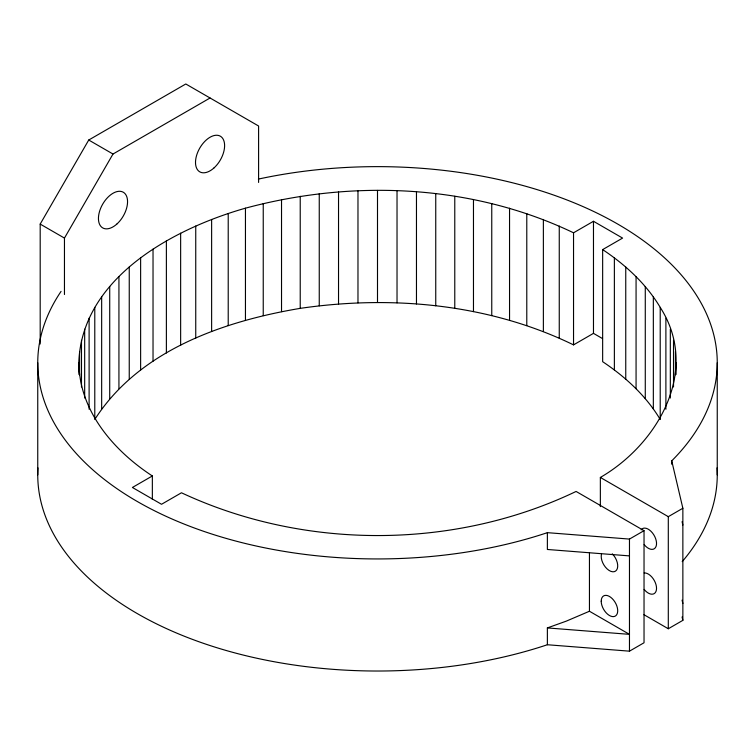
<?xml version="1.0" encoding="UTF-8"?>
<svg xmlns="http://www.w3.org/2000/svg" width="755" height="755" viewBox="0 0 755 755"><rect width="100%" height="100%" fill="white"/><g stroke="black" fill="none" stroke-linecap="round" stroke-linejoin="round"><path stroke-width="1.13" d="M78.935 374.461C73.452 282.596 169.394 229.822 245.45 208.182C353.019 179.171 472.3 184.258 573.536 232.795L593.477 221.281L622.592 238.089L602.65 249.603L602.65 361.692C625.404 376.849 646.101 395.837 660.219 419.459L660.219 307.379C646.101 283.757 625.404 264.769 602.65 249.603M660.219 307.379C700.517 370.148 658.001 444.034 600.357 477.443L600.357 506.624M40.194 344.006L40.194 224.084L88.731 140.024L185.796 83.984L258.597 126.01L258.597 182.446M64.458 294.525L64.458 238.089L112.995 154.029L210.06 97.99M602.509 338.58L593.477 333.361L573.536 344.875C489.372 303.906 392.109 294.96 300.226 308.361C223.074 321.337 138.948 350.414 94.781 419.459L94.781 307.379M78.935 362.787C79.115 410.984 113.92 450.895 152.35 475.961L132.408 487.475L161.523 504.283L181.464 492.779C304.105 550.102 453.906 549.951 576.093 491.448L644.034 530.68L644.034 642.76L629.472 651.169L547.375 644.742A339.75 196.149 0 0 1 202.397 642.967A339.75 196.149 0 0 1 37.967 467.864M61.061 291.383A339.75 196.149 0 0 0 156.068 511.55A339.75 196.149 0 0 0 547.375 532.662L629.472 539.079L644.034 530.68M600.357 477.443L668.298 516.665L682.86 508.257L671.733 460.861A339.75 196.149 0 0 0 636.758 236.013A339.75 196.149 0 0 0 258.37 179.086M643.968 614.702L668.298 628.755L682.86 620.346L682.86 508.257M547.375 627.924L629.472 634.351L589.447 611.248L566.259 621.148L547.375 627.924L547.375 644.742M629.472 555.897L547.375 549.47L547.375 532.662M88.731 140.024L112.995 154.029M40.194 224.084L64.458 238.089M682.067 521.686L682.86 525.074M682.067 600.149L682.86 603.528M682.067 616.958L682.86 620.346M717.25 362.787L717.25 474.867M676.065 362.787L676.065 374.461M675.432 351.509L675.432 374.857M673.517 340.288L673.517 386.985M671.733 460.861L671.733 464.221M670.327 329.152L670.327 398.036M668.298 516.665L668.298 628.755M665.891 318.166L665.891 409.238M653.339 296.819L653.339 408.899M645.28 286.541L645.28 398.631M636.069 276.594L636.069 388.683M629.472 539.079L629.472 651.169M625.753 267.015L625.753 379.104M614.372 257.851L614.372 369.931M593.477 221.281L593.477 333.361M589.447 552.698L589.447 611.248M573.536 232.795L573.536 344.875M559.257 226.028L559.257 338.108M543.374 219.46L543.374 331.539M526.782 213.505L526.782 325.584M509.549 208.182L509.549 320.271M491.76 203.529L491.76 315.609M473.47 199.556L473.47 311.636M454.774 196.281L454.774 308.361M435.748 193.724L435.748 305.803M416.467 191.883L416.467 303.963M397.026 190.779L397.026 302.859M377.5 190.411L377.5 302.491M357.974 190.779L357.974 302.859M338.533 191.883L338.533 303.963M319.252 193.724L319.252 305.803M300.226 196.281L300.226 308.361M281.53 199.556L281.53 311.636M263.24 203.529L263.24 315.609M245.45 208.182L245.45 320.271M228.218 213.505L228.218 325.584M211.626 219.46L211.626 331.539M195.743 226.028L195.743 338.108M180.643 233.182L180.643 345.271M166.383 240.892L166.383 352.981M153.029 249.131L153.029 361.211M152.35 475.961L152.35 499.31M140.628 257.851L140.628 369.931M129.247 267.015L129.247 379.104M118.931 276.594L118.931 388.683M109.72 286.541L109.72 398.631M101.661 296.819L101.661 408.899M89.109 318.166L89.109 409.238M84.673 329.152L84.673 398.036M81.483 340.288L81.483 386.985M79.568 351.509L79.568 374.857M37.75 362.787L37.75 474.867M717.033 467.864A339.75 196.149 0 0 1 682.209 561.626M641.146 529.85A11.665 6.738 60 0 1 652.414 532.87A11.665 6.738 60 0 1 655.434 547.63A11.665 6.738 60 0 1 644.166 544.61M644.166 572.941A11.665 6.738 60 0 1 656.539 588.334A11.665 6.738 60 0 1 644.166 589.438M612.286 553.83A11.665 6.738 60 0 1 617.297 568.675A11.665 6.738 60 0 1 607.096 568.911A11.665 6.738 60 0 1 601.49 554.085M601.216 601.225A11.665 6.738 60 0 0 613.588 616.618A11.665 6.738 60 0 0 613.588 600.121A11.665 6.738 60 0 0 601.216 601.225M116.761 224.141A20.593 11.891 -60 0 0 123.291 192.242A20.593 11.891 -60 0 0 98.933 213.844A20.593 11.891 -60 0 0 116.761 224.141M213.825 168.091A20.593 11.891 -60 0 0 220.356 136.202A20.593 11.891 -60 0 0 195.998 157.804A20.593 11.891 -60 0 0 213.825 168.091"/></g></svg>
